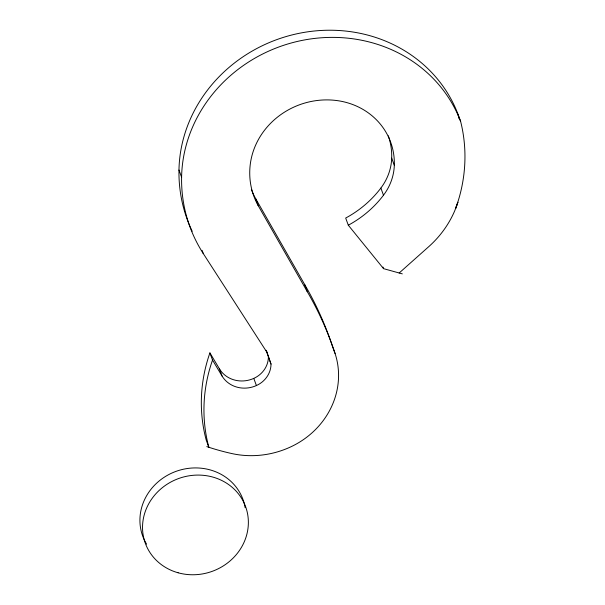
<?xml version="1.0" encoding="UTF-8"?>
<svg xmlns="http://www.w3.org/2000/svg" width="605" height="605" viewBox="0 0 605 605"><rect width="100%" height="100%" fill="white"/><g stroke="black" fill="none" stroke-linecap="round" stroke-linejoin="round"><path stroke-width="0.91" d="M399.179 272.999L428.733 246.674A101.632 93.964 -20.1 0 0 454.839 210.517L457.894 202.251L455.595 208.612A166.798 154.214 -20.1 0 0 460.617 121.386L457.993 114.224A144.822 133.894 -20.1 0 0 299.573 33.23A144.822 133.894 -20.1 0 0 178.974 170.05A158.442 146.486 -20.1 0 0 192.193 231.254M388.304 135.785A71.435 66.043 -20.1 0 1 391.692 158.139A55.978 51.758 -20.1 0 1 380.87 188.057A103.712 95.885 -20.1 0 1 345.682 218.05L348.306 225.211L383.555 268.65L402.31 273.868M206.804 446.596L208.846 447.277A245.781 227.238 -20.1 0 0 231.806 453.553A87.15 80.578 -20.1 0 0 291.723 446.407A81.176 75.05 -20.1 0 0 335.079 353.517L332.455 346.355A378.76 350.182 -20.1 0 0 304.625 284.441L255.612 198.546A77.977 72.093 -20.1 0 1 251.385 189.433M202.115 250.402L203.28 253.586L267.024 352.428L271.017 364.104A24.268 22.438 -20.1 0 1 256.414 385.551A27.285 25.229 -20.1 0 1 222.035 375.992L212.529 360.058L209.905 352.897A166.798 154.214 -20.1 0 0 206.229 440.115L208.846 447.277A166.798 154.214 -20.1 0 1 212.529 360.058M209.905 352.897L219.418 368.831L222.035 375.992M335.079 353.517A378.76 350.182 -20.1 0 0 307.242 291.61L258.237 205.708L255.612 198.546M391.692 158.139L394.316 165.309A55.978 51.758 -20.1 0 1 383.487 195.218A103.712 95.885 -20.1 0 1 348.306 225.211M380.87 188.057L383.487 195.218M382.973 267.062L383.555 268.65M304.625 284.441L307.242 291.61M266.442 350.839L267.024 352.428M266.109 350.272L271.017 364.104M178.974 170.05L181.598 177.212A158.442 146.486 -20.1 0 0 203.28 253.586M268.393 356.942A24.268 22.438 -20.1 0 1 253.79 378.39L256.414 385.551M181.598 177.212A144.822 133.894 -20.1 0 1 302.19 40.391A144.822 133.894 -20.1 0 1 460.617 121.386M258.237 205.708A77.977 72.093 -20.1 0 1 250.432 163.146A73.961 68.38 -20.1 0 1 335.972 100.445A71.435 66.043 -20.1 0 1 394.316 165.309M457.993 114.224A166.798 154.214 -20.1 0 1 459.036 118.671M253.79 378.39A27.285 25.229 -20.1 0 1 219.418 368.831M146.591 544.16A53.376 49.345 -20.1 0 1 175.669 471.492A53.376 49.345 -20.1 0 1 245.131 507.678M178.127 572.784A53.376 49.345 -20.1 0 0 247.415 513.032A53.376 49.345 -20.1 0 0 160.809 488.946A53.376 49.345 -20.1 0 0 178.127 572.784"/></g></svg>
